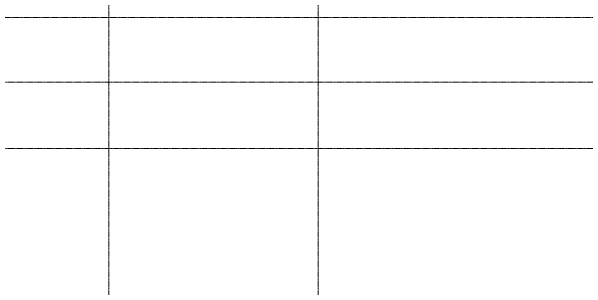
# Model space of a CAD drawing. Header units: inches. Extents: x -3679 to 241, y -496 to 1784.
# Drawn here: x -1668.2 to -1277.8, y -94.9 to 92.9 of the extents above; entities that cross this region are included whole.
import ezdxf

# ---------------------------------------------------------------- set-up
doc = ezdxf.new("R2010")
doc.units = ezdxf.units.IN
doc.header["$MEASUREMENT"] = 0
doc.linetypes.add('Grid Line', pattern=[0.875, 0.5, -0.125, 0.125, -0.125])
doc.layers.add('S-GRID', color=8, linetype='Continuous', lineweight=9)

msp = doc.modelspace()

# ---------------------------------------------------------------- linework, layer by layer
at = {"layer": 'S-GRID', "linetype": 'Grid Line'}
for p, q in [((-1602, 1771.74), (-1602, -484.26)), ((-1460, 1771.74), (-1460, -484.26)), ((228, 89), (-3666.39, 89)), ((-3666.39, 45), (228, 45)), ((-3666.39, 0), (228, 0))]:
    msp.add_line(p, q, dxfattribs=at)

doc.saveas('drawing.dxf')
